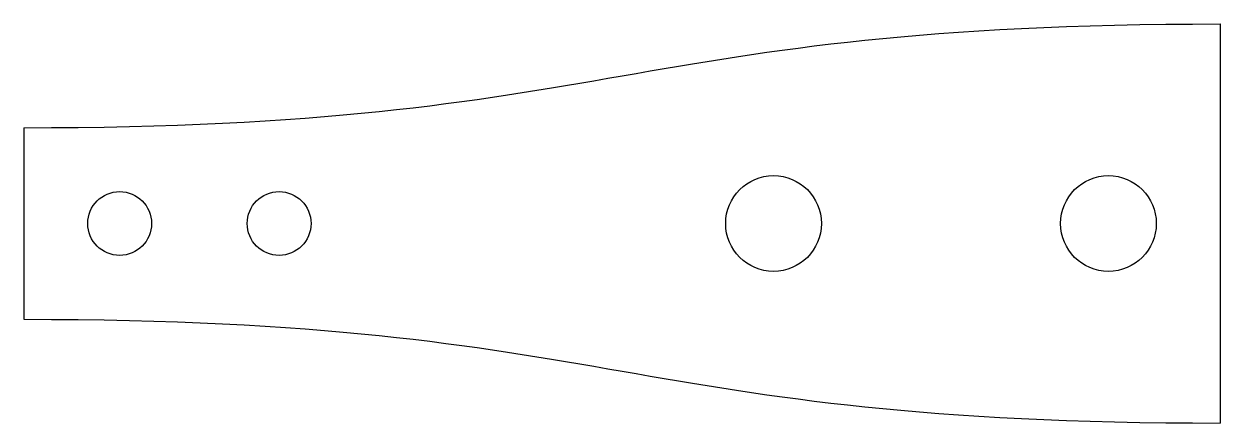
# Model space of a CAD drawing. Extents: x -37.5 to 37.5, y -12.5 to 12.5.
import ezdxf

# ---------------------------------------------------------------- set-up
doc = ezdxf.new("R2010")
doc.units = 0
doc.layers.add('MODELSKETCH_VISIBLE', color=7, linetype='CONTINUOUS')

msp = doc.modelspace()

# ---------------------------------------------------------------- linework, layer by layer
at = {"layer": 'MODELSKETCH_VISIBLE'}
for p, q in [((37.5, 12.5), (37.5, -12.5)), ((-37.5, 6), (-37.5, -6))]:
    msp.add_line(p, q, dxfattribs=at)
for centre, radius in [((9.5, 0), 3), ((30.5, 0), 3), ((-31.5, 0), 2), ((-21.5, 0), 2)]:
    msp.add_circle(centre, radius, dxfattribs=at)
for points in [[(-37.5, 6), (0, 6), (0, 12.5), (37.5, 12.5)], [(-37.5, -6), (0, -6), (0, -12.5), (37.5, -12.5)]]:
    msp.add_open_spline(points, degree=3, dxfattribs=at)

doc.saveas('drawing.dxf')
